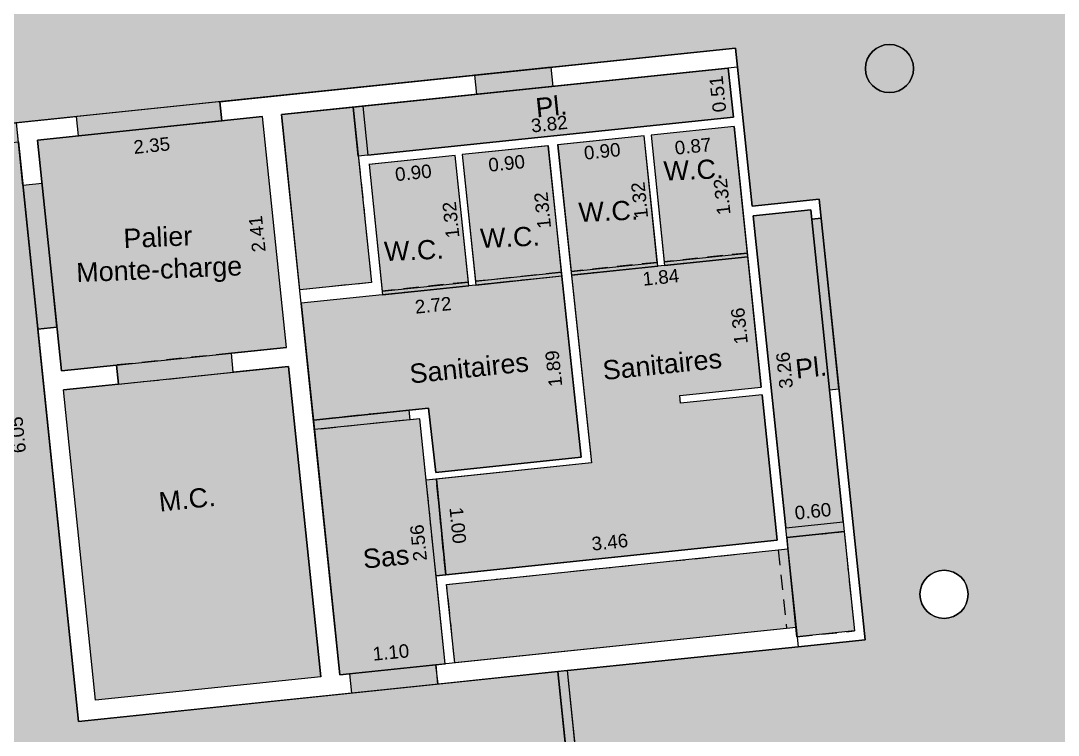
# Model space of a CAD drawing. Header units: metres. Extents: x -153 to -26, y 14 to 85.
# Drawn here: x -84.74 to -73.96, y 67.2 to 74.62 of the extents above; entities that cross this region are included whole.
import ezdxf

# ---------------------------------------------------------------- set-up
doc = ezdxf.new("R2010")
doc.units = ezdxf.units.M
doc.linetypes.add('CACHE2', pattern=[4.7625, 3.175, -1.5875])
doc.layers.get('0').update_dxf_attribs({"lineweight": 0})
for name, color, linetype in [('GEX_BAT_cloison', 2, 'Continuous'), ('GEX_BAT_linteau_cloison', 3, 'CACHE2'), ('GEX_BAT_linteau_mur', 6, 'CACHE2'), ('GEX_BAT_mur', 1, 'Continuous'), ('GEX_MEP_txt_cot_plani', 30, 'Continuous'), ('GEX_MEP_txt_design_commun', 3, 'Continuous'), ('GEX_MEP_txt_designation', 7, 'Continuous')]:
    doc.layers.add(name, color=color, linetype=linetype)
for name, color, linetype, true_color in [('GEX_EDS_sdp_2-tremie', 7, 'Continuous', 0xffff7f), ('GEX_EDS_sdp_7-lt', 150, 'Continuous', 0x007fff), ('GEX_EDS_su_bureau', 7, 'Continuous', 0xffdf7f), ('GEX_EDS_su_circ_gene', 7, 'Continuous', 0x33cc00), ('GEX_EDS_su_ltg', 150, 'Continuous', 0x007fff), ('GEX_EDS_su_palier', 7, 'Continuous', 0xff7fff), ('GEX_EDS_su_sanitaires', 7, 'Continuous', 0xb8ffff), ('GEX_EDS_sun_bureau', 7, 'Continuous', 0xffdf7f), ('GEX_EDS_sun_circ_gene', 7, 'Continuous', 0x33cc00), ('GEX_EDS_sun_ltg', 150, 'Continuous', 0x007fff), ('GEX_EDS_sun_palier', 7, 'Continuous', 0xff7fff), ('GEX_EDS_sun_sanitaires', 7, 'Continuous', 0xb8ffff)]:
    doc.layers.add(name, color=color, linetype=linetype, true_color=true_color)
doc.styles.add('G100TXT-cote', font='swissl.ttf')
doc.styles.add('G100TXT-droit', font='swissl.ttf', dxfattribs={"height": 0.2})
doc.dimstyles.new('G100COT-libre', dxfattribs={"dimtxt": 0.14, "dimasz": 0.18, "dimexe": 0.18, "dimexo": 0.2, "dimgap": 0.09, "dimtad": 0, "dimzin": 0, "dimdsep": 46, "dimtxsty": 'G100TXT-cote', "dimblk1": 'OBLIQUE', "dimblk2": 'OBLIQUE', "dimsah": 1, "dimcen": 0.09, "dimse1": 1, "dimse2": 1, "dimsd1": 1, "dimsd2": 1, "dimclrd": 252, "dimaunit": 2, "dimadec": 3, "dimazin": 0, "dimtfac": 1, "dimtix": 1, "dimtofl": 0, "dimtmove": 0, "dimatfit": 3, "dimldrblk": 'OBLIQUE', "dimfxl": 0.18, "dimtolj": 1, "dimtzin": 0, "dimarcsym": 0})

# ---------------------------------------------------------------- blocks, each defined once
blk = doc.blocks.new('*D9')
at = {"layer": 'GEX_MEP_txt_cot_plani', "color": 0, "ltscale": 0.05, "transparency": 16777216, "insert": (-79.245, 73.55), "char_height": 0.14, "attachment_point": 5, "rotation": 5.9285, "style": 'G100TXT-cote'}
blk.add_mtext('\\A1;3.82', dxfattribs=at)
blk = doc.blocks.new('_OBLIQUE')
at = {"color": 0, "linetype": 'ByBlock'}
blk.add_line((-0.5, -0.5), (0.5, 0.5), dxfattribs=at)
blk = doc.blocks.new('*D10')
at = {"layer": 'GEX_MEP_txt_cot_plani', "color": 0, "ltscale": 0.05, "transparency": 16777216, "insert": (-77.494, 73.862), "char_height": 0.14, "attachment_point": 5, "rotation": 95.9285, "style": 'G100TXT-cote'}
blk.add_mtext('\\A1;0.51', dxfattribs=at)
blk = doc.blocks.new('*D11')
at = {"layer": 'GEX_MEP_txt_cot_plani', "color": 0, "ltscale": 0.05, "transparency": 16777216, "insert": (-77.45, 72.795), "char_height": 0.14, "attachment_point": 5, "rotation": 95.9286, "style": 'G100TXT-cote'}
blk.add_mtext('\\A1;1.32', dxfattribs=at)
blk = doc.blocks.new('*D12')
at = {"layer": 'GEX_MEP_txt_cot_plani', "color": 0, "ltscale": 0.05, "transparency": 16777216, "insert": (-80.89, 68.063), "char_height": 0.14, "attachment_point": 5, "rotation": 5.435, "style": 'G100TXT-cote'}
blk.add_mtext('\\A1;1.10', dxfattribs=at)
blk = doc.blocks.new('*D13')
at = {"layer": 'GEX_MEP_txt_cot_plani', "color": 0, "ltscale": 0.05, "transparency": 16777216, "insert": (-78.616, 69.208), "char_height": 0.14, "attachment_point": 5, "rotation": 5.9528, "style": 'G100TXT-cote'}
blk.add_mtext('\\A1;3.46', dxfattribs=at)
blk = doc.blocks.new('*D14')
at = {"layer": 'GEX_MEP_txt_cot_plani', "color": 0, "ltscale": 0.05, "transparency": 16777216, "insert": (-80.603, 69.201), "char_height": 0.14, "attachment_point": 5, "rotation": 95.9285, "style": 'G100TXT-cote'}
blk.add_mtext('\\A1;2.56', dxfattribs=at)
blk = doc.blocks.new('*D15')
at = {"layer": 'GEX_MEP_txt_cot_plani', "color": 0, "ltscale": 0.05, "transparency": 16777216, "insert": (-77.27, 71.453), "char_height": 0.14, "attachment_point": 5, "rotation": 95.8509, "style": 'G100TXT-cote'}
blk.add_mtext('\\A1;1.36', dxfattribs=at)
blk = doc.blocks.new('*D16')
at = {"layer": 'GEX_MEP_txt_cot_plani', "color": 0, "ltscale": 0.05, "transparency": 16777216, "insert": (-78.086, 71.958), "char_height": 0.14, "attachment_point": 5, "rotation": 5.9285, "style": 'G100TXT-cote'}
blk.add_mtext('\\A1;1.84', dxfattribs=at)
blk = doc.blocks.new('*D17')
at = {"layer": 'GEX_MEP_txt_cot_plani', "color": 0, "ltscale": 0.05, "transparency": 16777216, "insert": (-79.198, 71.01), "char_height": 0.14, "attachment_point": 5, "rotation": 96.1151, "style": 'G100TXT-cote'}
blk.add_mtext('\\A1;1.89', dxfattribs=at)
blk = doc.blocks.new('*D18')
at = {"layer": 'GEX_MEP_txt_cot_plani', "color": 0, "ltscale": 0.05, "transparency": 16777216, "insert": (-82.28, 72.409), "char_height": 0.14, "attachment_point": 5, "rotation": 95.9088, "style": 'G100TXT-cote'}
blk.add_mtext('\\A1;2.41', dxfattribs=at)
blk = doc.blocks.new('*D42')
at = {"layer": 'GEX_MEP_txt_cot_plani', "color": 0, "ltscale": 0.05, "transparency": 16777216, "insert": (-76.506, 69.529), "char_height": 0.14, "attachment_point": 5, "rotation": 5.9285, "style": 'G100TXT-cote'}
blk.add_mtext('\\A1;0.60', dxfattribs=at)
blk = doc.blocks.new('*D43')
at = {"layer": 'GEX_MEP_txt_cot_plani', "color": 0, "ltscale": 0.05, "transparency": 16777216, "insert": (-76.801, 70.993), "char_height": 0.14, "attachment_point": 5, "rotation": 95.9285, "style": 'G100TXT-cote'}
blk.add_mtext('\\A1;3.26', dxfattribs=at)
blk = doc.blocks.new('*D55')
at = {"layer": 'GEX_MEP_txt_cot_plani', "color": 0, "ltscale": 0.05, "transparency": 16777216, "insert": (-84.768, 70.322), "char_height": 0.14, "attachment_point": 5, "rotation": 95.9085, "style": 'G100TXT-cote'}
blk.add_mtext('\\A1;6.05', dxfattribs=at)
blk = doc.blocks.new('*D56')
at = {"layer": 'GEX_MEP_txt_cot_plani', "color": 0, "ltscale": 0.05, "transparency": 16777216, "insert": (-78.306, 72.758), "char_height": 0.14, "attachment_point": 5, "rotation": 95.9285, "style": 'G100TXT-cote'}
blk.add_mtext('\\A1;1.32', dxfattribs=at)
blk = doc.blocks.new('*D57')
at = {"layer": 'GEX_MEP_txt_cot_plani', "color": 0, "ltscale": 0.05, "transparency": 16777216, "insert": (-79.314, 72.654), "char_height": 0.14, "attachment_point": 5, "rotation": 95.9285, "style": 'G100TXT-cote'}
blk.add_mtext('\\A1;1.32', dxfattribs=at)
blk = doc.blocks.new('*D58')
at = {"layer": 'GEX_MEP_txt_cot_plani', "color": 0, "ltscale": 0.05, "transparency": 16777216, "insert": (-80.266, 72.555), "char_height": 0.14, "attachment_point": 5, "rotation": 95.9285, "style": 'G100TXT-cote'}
blk.add_mtext('\\A1;1.32', dxfattribs=at)
blk = doc.blocks.new('*D59')
at = {"layer": 'GEX_MEP_txt_cot_plani', "color": 0, "ltscale": 0.05, "transparency": 16777216, "insert": (-80.657, 73.044), "char_height": 0.14, "attachment_point": 5, "rotation": 5.9285, "style": 'G100TXT-cote'}
blk.add_mtext('\\A1;0.90', dxfattribs=at)
blk = doc.blocks.new('*D60')
at = {"layer": 'GEX_MEP_txt_cot_plani', "color": 0, "ltscale": 0.05, "transparency": 16777216, "insert": (-79.688, 73.142), "char_height": 0.14, "attachment_point": 5, "rotation": 5.9285, "style": 'G100TXT-cote'}
blk.add_mtext('\\A1;0.90', dxfattribs=at)
blk = doc.blocks.new('*D61')
at = {"layer": 'GEX_MEP_txt_cot_plani', "color": 0, "ltscale": 0.05, "transparency": 16777216, "insert": (-78.695, 73.267), "char_height": 0.14, "attachment_point": 5, "rotation": 5.9285, "style": 'G100TXT-cote'}
blk.add_mtext('\\A1;0.90', dxfattribs=at)
blk = doc.blocks.new('*D62')
at = {"layer": 'GEX_MEP_txt_cot_plani', "color": 0, "ltscale": 0.05, "transparency": 16777216, "insert": (-77.752, 73.319), "char_height": 0.14, "attachment_point": 5, "rotation": 5.9285, "style": 'G100TXT-cote'}
blk.add_mtext('\\A1;0.87', dxfattribs=at)
blk = doc.blocks.new('*D63')
at = {"layer": 'GEX_MEP_txt_cot_plani', "color": 0, "ltscale": 0.05, "transparency": 16777216, "insert": (-83.374, 73.327), "char_height": 0.14, "attachment_point": 5, "rotation": 5.9285, "style": 'G100TXT-cote'}
blk.add_mtext('\\A1;2.35', dxfattribs=at)
blk = doc.blocks.new('*D64')
at = {"layer": 'GEX_MEP_txt_cot_plani', "color": 0, "ltscale": 0.05, "transparency": 16777216, "insert": (-80.451, 71.669), "char_height": 0.14, "attachment_point": 5, "rotation": 5.9285, "style": 'G100TXT-cote'}
blk.add_mtext('\\A1;2.72', dxfattribs=at)
blk = doc.blocks.new('*D171')
at = {"layer": 'GEX_MEP_txt_cot_plani', "color": 0, "ltscale": 0.05, "transparency": 16777216, "insert": (-80.195, 69.382), "char_height": 0.14, "attachment_point": 5, "rotation": 275.5764, "style": 'G100TXT-cote'}
blk.add_mtext('\\A1;1.00', dxfattribs=at)

msp = doc.modelspace()

# ---------------------------------------------------------------- hatches: boundary and pattern name
at = {"layer": 'GEX_EDS_sdp_2-tremie', "ltscale": 0.05}
for points in [[(-81.09, 71.905), (-81.836, 71.828), (-82.024, 73.648), (-81.283, 73.725)], [(-83.957, 67.566), (-84.292, 70.789), (-81.955, 71.031), (-81.619, 67.809)], [(-76.779, 69.256), (-76.182, 69.318), (-76.075, 68.286), (-76.672, 68.224)], [(-80.311, 68.768), (-76.767, 69.138), (-76.682, 68.322), (-80.226, 67.953)]]:
    msp.add_hatch(color=256, dxfattribs=at).paths.add_polyline_path(points)
at = {"layer": 'GEX_EDS_sdp_7-lt', "ltscale": 0.05}
for points in [[(-81.283, 73.725), (-77.386, 74.129), (-77.333, 73.623), (-81.131, 73.228), (-81.23, 73.218)], [(-76.779, 69.256), (-77.126, 72.598), (-76.529, 72.66), (-76.182, 69.318)]]:
    msp.add_hatch(color=256, dxfattribs=at).paths.add_polyline_path(points)
at = {"layer": 'GEX_EDS_su_bureau', "ltscale": 0.05}
h = msp.add_hatch(color=256, dxfattribs=at)
edge = h.paths.add_edge_path()
edge.add_line((-107.205, 75.287), (-105.521, 73.503))
edge.add_line((-105.521, 73.503), (-100.085, 74.068))
edge.add_line((-100.085, 74.068), (-99.869, 71.996))
edge.add_line((-99.869, 71.996), (-94.25, 72.579))
edge.add_line((-94.25, 72.579), (-87.785, 73.25))
edge.add_line((-87.785, 73.25), (-87.764, 73.052))
edge.add_line((-87.764, 73.052), (-86.77, 73.155))
edge.add_line((-86.77, 73.155), (-86.79, 73.354))
edge.add_line((-86.79, 73.354), (-84.159, 73.627))
edge.add_line((-84.159, 73.627), (-84.138, 73.428))
edge.add_line((-84.138, 73.428), (-82.646, 73.583))
edge.add_line((-82.646, 73.583), (-82.667, 73.782))
edge.add_line((-82.667, 73.782), (-77.31, 74.338))
edge.add_line((-77.31, 74.338), (-77.289, 74.139))
edge.add_line((-77.289, 74.139), (-77.136, 72.696))
edge.add_line((-77.136, 72.696), (-76.44, 72.77))
edge.add_line((-76.44, 72.77), (-75.965, 68.195))
edge.add_line((-75.965, 68.195), (-76.661, 68.122))
edge.add_line((-76.661, 68.122), (-79.156, 67.863))
edge.add_line((-79.156, 67.863), (-78.524, 61.776))
edge.add_line((-78.524, 61.776), (-39.285, 65.85))
edge.add_arc((-40.538, 77.915), 12.13, 275.9285, 355.9285)
edge.add_line((-28.439, 77.054), (-28.214, 80.216))
edge.add_arc((-37.521, 72.438), 12.13, 39.8864, 95.9285)
edge.add_line((-38.774, 84.503), (-45.548, 83.799))
edge.add_line((-45.548, 83.799), (-45.565, 83.968))
edge.add_line((-45.565, 83.968), (-46.858, 83.834))
edge.add_line((-46.858, 83.834), (-46.841, 83.665))
edge.add_line((-46.841, 83.665), (-61.637, 82.129))
edge.add_line((-61.637, 82.129), (-61.654, 82.298))
edge.add_line((-61.654, 82.298), (-62.947, 82.163))
edge.add_line((-62.947, 82.163), (-62.929, 81.994))
edge.add_line((-62.929, 81.994), (-77.75, 80.456))
edge.add_line((-77.75, 80.456), (-77.767, 80.624))
edge.add_line((-77.767, 80.624), (-79.061, 80.49))
edge.add_line((-79.061, 80.49), (-79.043, 80.321))
edge.add_line((-79.043, 80.321), (-101.449, 77.995))
edge.add_arc((-100.454, 68.416), 9.63, 95.9285, 106.0084)
edge.add_arc((-100.454, 68.416), 9.63, 106.0084, 133.346)
edge.add_line((-107.064, 75.419), (-107.205, 75.287))
h.paths.add_polyline_path([(-67.57, 75.35), (-66.925, 69.143), (-60.955, 69.763), (-60.976, 69.962), (-59.981, 70.065), (-59.961, 69.866), (-55.397, 70.34), (-55.418, 70.539), (-54.423, 70.642), (-54.403, 70.443), (-49.837, 70.917), (-50.482, 77.124)], flags=16)
edge = h.paths.add_edge_path(flags=16)
edge.add_arc((-35.401, 78.266), 0.35, 0, 180)
edge.add_arc((-35.401, 78.266), 0.35, 180, 360)
edge = h.paths.add_edge_path(flags=16)
edge.add_arc((-43.484, 77.474), 0.35, 0, 180)
edge.add_arc((-43.484, 77.474), 0.35, 180, 360)
edge = h.paths.add_edge_path(flags=16)
edge.add_arc((-29.612, 73.541), 0.25, 0, 180)
edge.add_arc((-29.612, 73.541), 0.25, 180, 360)
edge = h.paths.add_edge_path(flags=16)
edge.add_arc((-34.321, 67.939), 0.25, 0, 180)
edge.add_arc((-34.321, 67.939), 0.25, 180, 360)
edge = h.paths.add_edge_path(flags=16)
edge.add_arc((-42.286, 65.869), 0.25, 0, 180)
edge.add_arc((-42.286, 65.869), 0.25, 180, 360)
edge = h.paths.add_edge_path(flags=16)
edge.add_arc((-75.144, 68.666), 0.25, 0, 180)
edge.add_arc((-75.144, 68.666), 0.25, 180, 360)
edge = h.paths.add_edge_path(flags=16)
edge.add_arc((-75.711, 74.126), 0.25, 0, 180)
edge.add_arc((-75.711, 74.126), 0.25, 180, 360)
edge = h.paths.add_edge_path(flags=16)
edge.add_arc((-68.291, 81.107), 0.2, 0, 180)
edge.add_arc((-68.291, 81.107), 0.2, 180, 360)
edge = h.paths.add_edge_path(flags=16)
edge.add_arc((-60.234, 81.943), 0.2, 0, 180)
edge.add_arc((-60.234, 81.943), 0.2, 180, 360)
edge = h.paths.add_edge_path(flags=16)
edge.add_arc((-52.178, 82.78), 0.2, 0, 180)
edge.add_arc((-52.178, 82.78), 0.2, 180, 360)
edge = h.paths.add_edge_path(flags=16)
edge.add_arc((-76.348, 80.27), 0.2, 0, 180)
edge.add_arc((-76.348, 80.27), 0.2, 180, 360)
edge = h.paths.add_edge_path(flags=16)
edge.add_arc((-36.035, 84.144), 0.2, 0, 180)
edge.add_arc((-36.035, 84.144), 0.2, 180, 360)
edge = h.paths.add_edge_path(flags=16)
edge.add_arc((-29.397, 80.955), 0.2, 0, 180)
edge.add_arc((-29.397, 80.955), 0.2, 180, 360)
edge = h.paths.add_edge_path(flags=16)
edge.add_arc((-100.519, 77.761), 0.2, 0, 180)
edge.add_arc((-100.519, 77.761), 0.2, 180, 360)
edge = h.paths.add_edge_path(flags=16)
edge.add_arc((-50.335, 65.035), 0.2, 0, 180)
edge.add_arc((-50.335, 65.035), 0.2, 180, 360)
edge = h.paths.add_edge_path(flags=16)
edge.add_arc((-84.412, 79.433), 0.2, 0, 180)
edge.add_arc((-84.412, 79.433), 0.2, 180, 360)
edge = h.paths.add_edge_path(flags=16)
edge.add_arc((-58.392, 64.199), 0.2, 0, 180)
edge.add_arc((-58.392, 64.199), 0.2, 180, 360)
edge = h.paths.add_edge_path(flags=16)
edge.add_arc((-74.505, 62.526), 0.2, 0, 180)
edge.add_arc((-74.505, 62.526), 0.2, 180, 360)
edge = h.paths.add_edge_path(flags=16)
edge.add_arc((-92.462, 78.597), 0.2, 0, 180)
edge.add_arc((-92.462, 78.597), 0.2, 180, 360)
edge = h.paths.add_edge_path(flags=16)
edge.add_arc((-44.121, 83.616), 0.2, 0, 180)
edge.add_arc((-44.121, 83.616), 0.2, 180, 360)
edge = h.paths.add_edge_path(flags=16)
edge.add_arc((-66.449, 63.362), 0.2, 0, 180)
edge.add_arc((-66.449, 63.362), 0.2, 180, 360)
h = msp.add_hatch(color=256, dxfattribs=at)
h.paths.add_polyline_path([(-99.043, 59.322), (-97.18, 33.757), (-97.356, 33.749), (-97.21, 30.292), (-90.911, 30.557), (-90.986, 32.35), (-88.692, 32.443), (-88.748, 33.843), (-88.389, 33.858), (-88.381, 33.658), (-87.472, 33.697), (-87.48, 33.896), (-85.901, 33.963, -0.401418), (-83.137, 31.308), (-82.88, 25.189), (-81.162, 25.262), (-81.398, 30.88), (-76.424, 31.089), (-76.574, 34.662), (-78.691, 34.574), (-80.657, 61.554), (-78.524, 61.776), (-79.156, 67.863), (-80.399, 67.734), (-80.425, 67.933), (-81.321, 67.84), (-81.3, 67.641), (-84.136, 67.346), (-84.557, 71.419), (-84.359, 71.44), (-84.514, 72.932), (-84.712, 72.911), (-84.779, 73.563), (-86.493, 73.385), (-85.54, 64.213, -0.421665), (-87.984, 61.124), (-88.91, 61.029), (-88.931, 61.227), (-90.423, 61.072), (-90.402, 60.873), (-90.719, 60.841), (-90.915, 62.728), (-93.2, 62.491), (-93.331, 63.73), (-98.952, 63.146), (-98.663, 60.361, -0.82304), (-98.602, 59.776), (-98.56, 59.372)])
h.paths.add_polyline_path([(-91.828, 53.923, 1), (-92.428, 53.923, 1)], flags=16)
h.paths.add_polyline_path([(-96.453, 33.46, 1), (-97.003, 33.46, 1)], flags=16)
h.paths.add_polyline_path([(-79.323, 34.155, 1), (-78.773, 34.155, 1)], flags=16)
h.paths.add_polyline_path([(-81.383, 61.913, 1), (-80.833, 61.913, 1)], flags=16)
h.paths.add_polyline_path([(-91.409, 47.186, 1), (-91.929, 47.186, 1)], flags=16)
h.paths.add_polyline_path([(-79.812, 41.303, 1), (-79.312, 41.303, 1)], flags=16)
h.paths.add_polyline_path([(-90.941, 40.456, 1), (-91.441, 40.456, 1)], flags=16)
h.paths.add_polyline_path([(-80.793, 54.767, 1), (-80.293, 54.767, 1)], flags=16)
h.paths.add_polyline_path([(-80.303, 48.035, 1), (-79.803, 48.035, 1)], flags=16)
edge = h.paths.add_edge_path(flags=16)
edge.add_ellipse((-97.305, 40.013), major_axis=(0.175, 0.097), ratio=1, start_angle=330.8884, end_angle=690.8884)
h.paths.add_polyline_path([(-98.086, 53.477, 1), (-98.486, 53.477, 1)], flags=16)
h.paths.add_polyline_path([(-97.614, 46.742, 1), (-98.014, 46.742, 1)], flags=16)
at = {"layer": 'GEX_EDS_su_circ_gene', "ltscale": 0.05}
msp.add_hatch(color=256, dxfattribs=at).paths.add_polyline_path([(-81.695, 70.475), (-81.42, 67.829), (-80.326, 67.943), (-80.42, 68.857), (-80.321, 68.868), (-80.418, 69.863), (-80.524, 69.852), (-80.59, 70.489), (-80.69, 70.479), (-80.7, 70.579)])
at = {"layer": 'GEX_EDS_su_ltg', "ltscale": 0.05}
for points in [[(-81.183, 73.735), (-81.131, 73.228), (-77.333, 73.623), (-77.386, 74.129), (-79.204, 73.94), (-79.225, 74.139), (-80.021, 74.057), (-80, 73.858)], [(-77.126, 72.598), (-76.789, 69.356), (-76.193, 69.418), (-76.335, 70.79), (-76.236, 70.801), (-76.419, 72.571), (-76.519, 72.561), (-76.529, 72.66)]]:
    msp.add_hatch(color=256, dxfattribs=at).paths.add_polyline_path(points)
at = {"layer": 'GEX_EDS_su_palier', "ltscale": 0.05}
msp.add_hatch(color=256, dxfattribs=at).paths.add_polyline_path([(-84.561, 73.384), (-84.312, 70.987), (-83.741, 71.047), (-83.72, 70.848), (-82.527, 70.972), (-82.547, 71.171), (-81.974, 71.23), (-82.224, 73.627)])
at = {"layer": 'GEX_EDS_su_sanitaires', "ltscale": 0.05}
for points in [[(-78.188, 73.435), (-78.048, 72.081), (-77.183, 72.172), (-77.323, 73.525)], [(-79.155, 73.335), (-79.014, 71.98), (-78.119, 72.073), (-78.26, 73.428)], [(-80.15, 73.232), (-80.009, 71.877), (-79.114, 71.973), (-79.254, 73.325)], [(-81.116, 73.131), (-80.976, 71.777), (-80.081, 71.869), (-80.221, 73.224)], [(-80.418, 69.863), (-80.321, 68.868), (-76.876, 69.227), (-77.035, 70.739), (-77.881, 70.651), (-77.889, 70.73), (-77.044, 70.818), (-77.183, 72.17), (-79.014, 71.98), (-78.813, 70.1), (-78.806, 70.031)], [(-81.821, 71.689), (-81.695, 70.475), (-80.501, 70.599), (-80.425, 69.932), (-78.912, 70.09), (-79.114, 71.97), (-80.976, 71.777), (-80.98, 71.776)]]:
    msp.add_hatch(color=256, dxfattribs=at).paths.add_polyline_path(points)
at = {"layer": 'GEX_EDS_sun_bureau', "ltscale": 0.05}
h = msp.add_hatch(color=256, dxfattribs=at)
edge = h.paths.add_edge_path()
edge.add_line((-107.205, 75.287), (-105.521, 73.503))
edge.add_line((-105.521, 73.503), (-100.085, 74.068))
edge.add_line((-100.085, 74.068), (-99.869, 71.996))
edge.add_line((-99.869, 71.996), (-94.25, 72.579))
edge.add_line((-94.25, 72.579), (-86.79, 73.354))
edge.add_line((-86.79, 73.354), (-77.31, 74.338))
edge.add_line((-77.31, 74.338), (-77.289, 74.139))
edge.add_line((-77.289, 74.139), (-77.136, 72.696))
edge.add_line((-77.136, 72.696), (-76.44, 72.77))
edge.add_line((-76.44, 72.77), (-75.965, 68.195))
edge.add_line((-75.965, 68.195), (-76.661, 68.122))
edge.add_line((-76.661, 68.122), (-79.057, 67.874))
edge.add_line((-79.057, 67.874), (-78.424, 61.786))
edge.add_line((-78.424, 61.786), (-39.285, 65.85))
edge.add_ellipse((-40.538, 77.915), major_axis=(12.13, 0), ratio=1, start_angle=275.9285, end_angle=355.9285)
edge.add_line((-28.439, 77.054), (-28.214, 80.216))
edge.add_ellipse((-37.521, 72.438), major_axis=(12.13, 0), ratio=1, start_angle=39.8864, end_angle=95.9285)
edge.add_line((-38.774, 84.503), (-45.548, 83.799))
edge.add_line((-45.548, 83.799), (-45.565, 83.968))
edge.add_line((-45.565, 83.968), (-46.858, 83.834))
edge.add_line((-46.858, 83.834), (-46.841, 83.665))
edge.add_line((-46.841, 83.665), (-61.637, 82.129))
edge.add_line((-61.637, 82.129), (-61.654, 82.298))
edge.add_line((-61.654, 82.298), (-62.947, 82.163))
edge.add_line((-62.947, 82.163), (-62.929, 81.994))
edge.add_line((-62.929, 81.994), (-77.75, 80.456))
edge.add_line((-77.75, 80.456), (-77.767, 80.624))
edge.add_line((-77.767, 80.624), (-79.061, 80.49))
edge.add_line((-79.061, 80.49), (-79.043, 80.321))
edge.add_line((-79.043, 80.321), (-101.449, 77.995))
edge.add_ellipse((-100.454, 68.416), major_axis=(9.63, 0), ratio=1, start_angle=95.9285, end_angle=106.0084)
edge.add_ellipse((-100.454, 68.416), major_axis=(9.63, 0), ratio=1, start_angle=106.0084, end_angle=133.346)
edge.add_line((-107.064, 75.419), (-107.205, 75.287))
edge = h.paths.add_edge_path(flags=16)
edge.add_ellipse((-43.484, 77.474), major_axis=(0.247, 0.247), ratio=1, start_angle=315, end_angle=675)
edge = h.paths.add_edge_path(flags=16)
edge.add_ellipse((-35.401, 78.266), major_axis=(0.247, 0.247), ratio=1, start_angle=315, end_angle=675)
h.paths.add_polyline_path([(-67.57, 75.35), (-66.925, 69.143), (-49.837, 70.917), (-50.482, 77.124)], flags=16)
edge = h.paths.add_edge_path(flags=16)
edge.add_ellipse((-75.711, 74.126), major_axis=(0.248, -0.031), ratio=1, start_angle=7.0181, end_angle=367.0181)
edge = h.paths.add_edge_path(flags=16)
edge.add_ellipse((-75.144, 68.666), major_axis=(0.25, 0), ratio=1, start_angle=0, end_angle=360)
edge = h.paths.add_edge_path(flags=16)
edge.add_ellipse((-74.505, 62.526), major_axis=(0.166, -0.111), ratio=1, start_angle=33.7802, end_angle=393.7802)
edge = h.paths.add_edge_path(flags=16)
edge.add_ellipse((-66.449, 63.362), major_axis=(0.188, -0.068), ratio=1, start_angle=19.9847, end_angle=379.9847)
edge = h.paths.add_edge_path(flags=16)
edge.add_ellipse((-58.392, 64.199), major_axis=(0.141, 0.141), ratio=1, start_angle=315, end_angle=675)
edge = h.paths.add_edge_path(flags=16)
edge.add_ellipse((-50.335, 65.035), major_axis=(0.141, 0.141), ratio=1, start_angle=315, end_angle=675)
edge = h.paths.add_edge_path(flags=16)
edge.add_ellipse((-42.286, 65.869), major_axis=(0.214, 0.129), ratio=1, start_angle=329.0362, end_angle=689.0362)
edge = h.paths.add_edge_path(flags=16)
edge.add_ellipse((-34.321, 67.939), major_axis=(0.213, 0.131), ratio=1, start_angle=328.2825, end_angle=688.2825)
edge = h.paths.add_edge_path(flags=16)
edge.add_ellipse((-29.612, 73.541), major_axis=(0.177, 0.177), ratio=1, start_angle=315, end_angle=675)
edge = h.paths.add_edge_path(flags=16)
edge.add_ellipse((-29.397, 80.955), major_axis=(0.2, 0), ratio=1, start_angle=0, end_angle=360)
edge = h.paths.add_edge_path(flags=16)
edge.add_ellipse((-36.035, 84.144), major_axis=(0.195, -0.043), ratio=1, start_angle=12.4848, end_angle=372.4848)
edge = h.paths.add_edge_path(flags=16)
edge.add_ellipse((-44.121, 83.616), major_axis=(0.141, 0.141), ratio=1, start_angle=315, end_angle=675)
edge = h.paths.add_edge_path(flags=16)
edge.add_ellipse((-52.178, 82.78), major_axis=(0.189, 0.067), ratio=1, start_angle=340.5457, end_angle=700.5457)
edge = h.paths.add_edge_path(flags=16)
edge.add_ellipse((-60.234, 81.943), major_axis=(0.141, -0.141), ratio=1, start_angle=45, end_angle=405)
edge = h.paths.add_edge_path(flags=16)
edge.add_ellipse((-68.291, 81.107), major_axis=(0.141, -0.141), ratio=1, start_angle=45, end_angle=405)
edge = h.paths.add_edge_path(flags=16)
edge.add_ellipse((-76.348, 80.27), major_axis=(0.166, -0.111), ratio=1, start_angle=33.7802, end_angle=393.7802)
edge = h.paths.add_edge_path(flags=16)
edge.add_ellipse((-84.412, 79.433), major_axis=(0.2, 0.012), ratio=1, start_angle=356.4607, end_angle=716.4607)
edge = h.paths.add_edge_path(flags=16)
edge.add_ellipse((-92.462, 78.597), major_axis=(0.141, 0.141), ratio=1, start_angle=315, end_angle=675)
edge = h.paths.add_edge_path(flags=16)
edge.add_ellipse((-100.519, 77.761), major_axis=(0.141, 0.141), ratio=1, start_angle=315, end_angle=675)
h = msp.add_hatch(color=256, dxfattribs=at)
edge = h.paths.add_edge_path()
edge.add_line((-97.356, 33.749), (-97.18, 33.757))
edge.add_line((-97.18, 33.757), (-99.043, 59.322))
edge.add_line((-99.043, 59.322), (-98.56, 59.372))
edge.add_line((-98.56, 59.372), (-98.602, 59.776))
edge.add_arc((-98.69, 60.062), 0.3, 286.942, 444.8498)
edge.add_line((-98.663, 60.361), (-98.952, 63.146))
edge.add_line((-98.952, 63.146), (-93.331, 63.73))
edge.add_line((-93.331, 63.73), (-93.2, 62.491))
edge.add_line((-93.2, 62.491), (-90.915, 62.728))
edge.add_line((-90.915, 62.728), (-90.719, 60.841))
edge.add_line((-90.719, 60.841), (-87.984, 61.124))
edge.add_arc((-88.268, 63.86), 2.751, 275.9242, 367.3779)
edge.add_line((-85.54, 64.213), (-86.472, 73.186))
edge.add_line((-86.472, 73.186), (-84.759, 73.364))
edge.add_line((-84.759, 73.364), (-84.136, 67.346))
edge.add_line((-84.136, 67.346), (-79.156, 67.863))
edge.add_line((-79.156, 67.863), (-78.524, 61.776))
edge.add_line((-78.524, 61.776), (-80.657, 61.554))
edge.add_line((-80.657, 61.554), (-78.691, 34.574))
edge.add_line((-78.691, 34.574), (-76.574, 34.662))
edge.add_line((-76.574, 34.662), (-76.424, 31.089))
edge.add_line((-76.424, 31.089), (-81.398, 30.88))
edge.add_line((-81.398, 30.88), (-81.162, 25.262))
edge.add_line((-81.162, 25.262), (-82.88, 25.189))
edge.add_line((-82.88, 25.189), (-83.137, 31.308))
edge.add_arc((-85.906, 31.191), 2.772, 2.4065, 89.8921)
edge.add_line((-85.901, 33.963), (-88.748, 33.843))
edge.add_line((-88.748, 33.843), (-88.692, 32.443))
edge.add_line((-88.692, 32.443), (-90.986, 32.35))
edge.add_line((-90.986, 32.35), (-90.911, 30.557))
edge.add_line((-90.911, 30.557), (-97.21, 30.292))
edge.add_line((-97.21, 30.292), (-97.356, 33.749))
edge = h.paths.add_edge_path(flags=16)
edge.add_arc((-91.191, 40.456), 0.25, 0, 360)
edge = h.paths.add_edge_path(flags=16)
edge.add_arc((-96.728, 33.46), 0.275, 0, 360)
edge = h.paths.add_edge_path(flags=16)
edge.add_arc((-97.305, 40.013), 0.2, 0, 180)
edge.add_arc((-97.305, 40.013), 0.2, 180, 360)
edge = h.paths.add_edge_path(flags=16)
edge.add_arc((-97.814, 46.742), 0.2, 0, 360)
edge = h.paths.add_edge_path(flags=16)
edge.add_arc((-98.286, 53.477), 0.2, 0, 360)
edge = h.paths.add_edge_path(flags=16)
edge.add_arc((-92.128, 53.923), 0.3, 0, 360)
edge = h.paths.add_edge_path(flags=16)
edge.add_arc((-91.669, 47.186), 0.26, 0, 360)
edge = h.paths.add_edge_path(flags=16)
edge.add_arc((-80.053, 48.035), 0.25, 0, 180)
edge.add_arc((-80.053, 48.035), 0.25, 180, 360)
edge = h.paths.add_edge_path(flags=16)
edge.add_arc((-80.543, 54.767), 0.25, 0, 180)
edge.add_arc((-80.543, 54.767), 0.25, 180, 360)
edge = h.paths.add_edge_path(flags=16)
edge.add_arc((-81.108, 61.913), 0.275, 0, 180)
edge.add_arc((-81.108, 61.913), 0.275, 180, 360)
edge = h.paths.add_edge_path(flags=16)
edge.add_arc((-79.562, 41.303), 0.25, 0, 180)
edge.add_arc((-79.562, 41.303), 0.25, 180, 360)
edge = h.paths.add_edge_path(flags=16)
edge.add_arc((-79.048, 34.155), 0.275, 0, 180)
edge.add_arc((-79.048, 34.155), 0.275, 180, 360)
at = {"layer": 'GEX_EDS_sun_circ_gene', "ltscale": 0.05}
msp.add_hatch(color=256, dxfattribs=at).paths.add_polyline_path([(-81.685, 70.376), (-81.42, 67.829), (-80.326, 67.943), (-80.59, 70.489)])
at = {"layer": 'GEX_EDS_sun_ltg', "ltscale": 0.05}
for points in [[(-81.183, 73.735), (-81.131, 73.228), (-77.333, 73.623), (-77.386, 74.129)], [(-77.126, 72.598), (-76.789, 69.356), (-76.193, 69.418), (-76.529, 72.66)]]:
    msp.add_hatch(color=256, dxfattribs=at).paths.add_polyline_path(points)
at = {"layer": 'GEX_EDS_sun_palier', "ltscale": 0.05}
msp.add_hatch(color=256, dxfattribs=at).paths.add_polyline_path([(-84.561, 73.384), (-84.312, 70.987), (-81.974, 71.23), (-82.224, 73.627)])
at = {"layer": 'GEX_EDS_sun_sanitaires', "ltscale": 0.05}
for points in [[(-78.188, 73.435), (-78.052, 72.12), (-77.187, 72.21), (-77.323, 73.525)], [(-79.155, 73.335), (-79.018, 72.02), (-78.123, 72.113), (-78.26, 73.428)], [(-80.15, 73.232), (-80.013, 71.917), (-79.118, 72.01), (-79.254, 73.325)], [(-81.116, 73.131), (-80.98, 71.816), (-80.085, 71.909), (-80.221, 73.224)], [(-80.418, 69.863), (-80.321, 68.868), (-76.876, 69.227), (-77.035, 70.739), (-77.881, 70.651), (-77.889, 70.73), (-77.044, 70.818), (-77.183, 72.17), (-79.014, 71.98), (-78.813, 70.1), (-78.806, 70.031)], [(-81.821, 71.689), (-81.695, 70.475), (-80.501, 70.599), (-80.425, 69.932), (-78.912, 70.09), (-79.114, 71.97), (-80.976, 71.777), (-80.98, 71.776)]]:
    msp.add_hatch(color=256, dxfattribs=at).paths.add_polyline_path(points)

# ---------------------------------------------------------------- linework, layer by layer
at = {"ltscale": 0.05}
for p, q in [((-80, 73.858, 0), (-80.021, 74.057, 0)), ((-79.204, 73.94, 0), (-79.225, 74.139, 0))]:
    msp.add_line(p, q, dxfattribs=at)
at = {"layer": 'GEX_BAT_cloison'}
for p, q in [((-77.386, 74.129, 0), (-77.333, 73.623, 0)), ((-77.289, 74.139, 0), (-77.136, 72.698, 0)), ((-81.183, 73.735, 0), (-81.131, 73.228, 0)), ((-77.333, 73.623, 0), (-81.131, 73.228, 0)), ((-77.323, 73.525, 0), (-78.188, 73.435, 0)), ((-77.323, 73.525, 0), (-77.044, 70.818, 0)), ((-78.26, 73.428, 0), (-79.159, 73.334, 0)), ((-78.119, 72.073, 0), (-78.26, 73.428, 0)), ((-78.188, 73.435, 0), (-78.048, 72.081, 0)), ((-79.259, 73.324, 0), (-80.15, 73.232, 0)), ((-79.259, 73.324, 0), (-78.912, 70.09, 0)), ((-79.159, 73.334, 0), (-78.806, 70.031, 0)), ((-81.23, 73.218, 0), (-81.23, 73.218, 0)), ((-80.221, 73.224, 0), (-81.121, 73.131, 0)), ((-80.081, 71.869, 0), (-80.221, 73.224, 0)), ((-80.15, 73.232, 0), (-80.009, 71.877, 0)), ((-81.22, 73.12, 0), (-81.22, 73.12, 0)), ((-81.116, 73.131, 0), (-80.976, 71.777, 0)), ((-77.136, 72.698, 0), (-76.44, 72.77, 0)), ((-75.965, 68.197, 0), (-76.44, 72.77, 0)), ((-77.126, 72.598, 0), (-76.529, 72.66, 0)), ((-76.529, 72.66, 0), (-76.193, 69.418, 0)), ((-77.126, 72.598, 0), (-76.789, 69.356, 0)), ((-76.519, 72.561, 0), (-76.419, 72.571, 0)), ((-78.048, 72.081, 0), (-78.119, 72.073, 0)), ((-80.009, 71.877, 0), (-80.081, 71.869, 0)), ((-80.98, 71.776, 0), (-81.821, 71.689, 0)), ((-77.889, 70.73, 0), (-77.044, 70.818, 0)), ((-77.881, 70.651, 0), (-77.889, 70.73, 0)), ((-77.035, 70.739, 0), (-77.881, 70.651, 0)), ((-77.035, 70.739, 0), (-76.876, 69.227, 0)), ((-76.335, 70.79, 0), (-76.236, 70.801, 0)), ((-80.501, 70.599, 0), (-80.7, 70.579, 0)), ((-80.425, 69.932, 0), (-80.501, 70.599, 0)), ((-80.69, 70.479, 0), (-80.7, 70.579, 0)), ((-80.59, 70.489, 0), (-80.69, 70.479, 0)), ((-80.524, 69.852, 0), (-80.59, 70.489, 0)), ((-78.912, 70.09, 0), (-80.425, 69.932, 0)), ((-78.813, 70.1, 0), (-78.813, 70.1, 0)), ((-78.806, 70.031, 0), (-80.524, 69.852, 0)), ((-76.789, 69.356, 0), (-76.193, 69.418, 0)), ((-76.876, 69.227, 0), (-80.421, 68.857, 0)), ((-80.326, 67.943, 0), (-80.421, 68.857, 0)), ((-76.661, 68.124, 0), (-75.965, 68.197, 0)), ((-78.506, 61.607, 0), (-79.156, 67.863, 0)), ((-78.407, 61.617, 0), (-79.057, 67.874, 0))]:
    msp.add_line(p, q, dxfattribs=at)
at = {"layer": 'GEX_BAT_cloison', "linetype": 'CACHE2', "ltscale": 0.05}
for p, q in [((-81.282, 73.715, 0), (-81.09, 71.905, 0)), ((-81.09, 71.905, 0), (-81.836, 71.828, 0)), ((-76.779, 69.256, 0), (-76.182, 69.318, 0)), ((-76.182, 69.318, 0), (-76.075, 68.286, 0)), ((-76.779, 69.256, 0), (-76.682, 68.322, 0)), ((-80.311, 68.768, 0), (-76.866, 69.127, 0)), ((-76.866, 69.127, 0), (-76.781, 68.311, 0)), ((-80.226, 67.953, 0), (-80.311, 68.768, 0)), ((-76.672, 68.224, 0), (-76.075, 68.286, 0))]:
    msp.add_line(p, q, dxfattribs=at)
at = {"layer": 'GEX_BAT_linteau_cloison', "ltscale": 0.05}
for p, q in [((-77.186, 72.21, 0), (-78.052, 72.12, 0)), ((-78.123, 72.113, 0), (-79.018, 72.02, 0)), ((-77.182, 72.17, 0), (-78.048, 72.081, 0)), ((-79.118, 72.01, 0), (-80.013, 71.917, 0)), ((-78.119, 72.073, 0), (-79.014, 71.98, 0)), ((-80.085, 71.909, 0), (-80.98, 71.816, 0)), ((-79.114, 71.97, 0), (-80.009, 71.877, 0)), ((-80.081, 71.869, 0), (-80.98, 71.776, 0)), ((-80.7, 70.579, 0), (-81.695, 70.475, 0)), ((-80.69, 70.479, 0), (-81.685, 70.376, 0)), ((-80.421, 68.857, 0), (-80.524, 69.852, 0)), ((-80.321, 68.868, 0), (-80.418, 69.863, 0))]:
    msp.add_line(p, q, dxfattribs=at)
at = {"layer": 'GEX_BAT_linteau_mur', "ltscale": 0.05}
for p, q in [((-82.547, 71.171, 0), (-83.741, 71.047, 0)), ((-83.72, 70.848, 0), (-82.527, 70.972, 0))]:
    msp.add_line(p, q, dxfattribs=at)
at = {"layer": 'GEX_BAT_mur', "linetype": 'Continuous'}
for p, q in [((-77.31, 74.338, 0), (-84.779, 73.563, 0)), ((-82.667, 73.782, 0), (-82.646, 73.583, 0)), ((-84.561, 73.384, 0), (-82.224, 73.627, 0)), ((-84.159, 73.627, 0), (-84.138, 73.428, 0)), ((-81.974, 71.23, 0), (-82.224, 73.627, 0)), ((-81.42, 67.829, 0), (-82.025, 73.648, 0)), ((-84.136, 67.346, 0), (-84.779, 73.563, 0.001)), ((-84.312, 70.987, 0), (-84.561, 73.384, 0)), ((-84.514, 72.932, 0), (-84.712, 72.911, 0)), ((-84.359, 71.44, 0), (-84.557, 71.419, 0)), ((-81.974, 71.23, 0), (-82.547, 71.171, 0)), ((-82.527, 70.972, 0), (-82.547, 71.171, 0)), ((-83.741, 71.047, 0), (-84.312, 70.987, 0)), ((-83.72, 70.848, 0), (-83.741, 71.047, 0)), ((-81.953, 71.032, 0), (-82.527, 70.972, 0)), ((-81.619, 67.809, 0), (-81.953, 71.032, 0)), ((-83.72, 70.848, 0), (-84.292, 70.789, 0)), ((-83.957, 67.566, 0), (-84.292, 70.789, 0)), ((-76.661, 68.122, 0), (-84.136, 67.346, 0)), ((-80.425, 67.933, 0), (-80.405, 67.734, 0)), ((-81.619, 67.809, 0), (-83.957, 67.566, 0)), ((-81.321, 67.84, 0), (-81.3, 67.641, 0))]:
    msp.add_line(p, q, dxfattribs=at)
at = {"layer": 'GEX_BAT_mur'}
for p, q in [((-77.31, 74.338, 0), (-77.289, 74.139, 0)), ((-77.289, 74.139, 0), (-82.025, 73.648, 0)), ((-76.682, 68.322, 0), (-81.42, 67.829, 0)), ((-76.682, 68.322, 0), (-76.661, 68.122, 0))]:
    msp.add_line(p, q, dxfattribs=at)
for centre in [(-75.711, 74.126, 0), (-75.144, 68.666, 0)]:
    msp.add_circle(centre, 0.25, dxfattribs=at)
at = {"layer": 'GEX_EDS_sdp_2-tremie', "ltscale": 0.05, "elevation": 0}
for points in [[(-81.09, 71.905), (-81.836, 71.828), (-82.024, 73.648), (-81.283, 73.725)], [(-83.957, 67.566), (-84.292, 70.789), (-81.955, 71.031), (-81.619, 67.809)], [(-76.779, 69.256), (-76.182, 69.318), (-76.075, 68.286), (-76.672, 68.224)], [(-80.311, 68.768), (-76.767, 69.138), (-76.682, 68.322), (-80.226, 67.953)]]:
    msp.add_lwpolyline(points, close=True, dxfattribs=at)
at = {"layer": 'GEX_EDS_sdp_7-lt', "ltscale": 0.05, "elevation": 0}
for points in [[(-81.283, 73.725), (-77.386, 74.129), (-77.333, 73.623), (-81.131, 73.228), (-81.23, 73.218)], [(-76.779, 69.256), (-77.126, 72.598), (-76.529, 72.66), (-76.182, 69.318)]]:
    msp.add_lwpolyline(points, close=True, dxfattribs=at)
at = {"layer": 'GEX_EDS_su_bureau', "ltscale": 0.05}
for points in [[(-75.461, 74.126, 1), (-75.961, 74.126, 1)], [(-74.894, 68.666, 1), (-75.394, 68.666, 1)]]:
    msp.add_lwpolyline(points, format="xyb", close=True, dxfattribs=at)
msp.add_lwpolyline([(-86.79, 73.354), (-84.159, 73.627), (-84.138, 73.428), (-82.646, 73.583), (-82.667, 73.782), (-77.31, 74.338), (-77.289, 74.139), (-77.136, 72.696), (-76.44, 72.77), (-75.965, 68.195), (-76.661, 68.122), (-79.156, 67.863), (-78.524, 61.776), (-39.285, 65.85, 0.36397)], format="xyb", dxfattribs=at)
msp.add_lwpolyline([(-78.691, 34.574), (-80.657, 61.554), (-78.524, 61.776), (-79.156, 67.863), (-80.399, 67.734), (-80.425, 67.933), (-81.321, 67.84), (-81.3, 67.641), (-84.136, 67.346), (-84.557, 71.419), (-84.359, 71.44), (-84.514, 72.932), (-84.712, 72.911), (-84.779, 73.563)], dxfattribs=at)
at = {"layer": 'GEX_EDS_su_circ_gene', "ltscale": 0.05}
msp.add_lwpolyline([(-81.695, 70.475), (-81.42, 67.829), (-80.326, 67.943), (-80.42, 68.857), (-80.321, 68.868), (-80.418, 69.863), (-80.524, 69.852), (-80.59, 70.489), (-80.69, 70.479), (-80.7, 70.579)], close=True, dxfattribs=at)
at = {"layer": 'GEX_EDS_su_ltg', "ltscale": 0.05}
for points in [[(-81.183, 73.735), (-81.131, 73.228), (-77.333, 73.623), (-77.386, 74.129), (-79.204, 73.94), (-79.225, 74.139), (-80.021, 74.057), (-80, 73.858)], [(-77.126, 72.598), (-76.789, 69.356), (-76.193, 69.418), (-76.335, 70.79), (-76.236, 70.801), (-76.419, 72.571), (-76.519, 72.561), (-76.529, 72.66)]]:
    msp.add_lwpolyline(points, close=True, dxfattribs=at)
at = {"layer": 'GEX_EDS_su_palier', "ltscale": 0.05}
msp.add_lwpolyline([(-82.224, 73.627), (-84.561, 73.384), (-84.312, 70.987), (-83.741, 71.047), (-83.72, 70.848), (-82.527, 70.972), (-82.547, 71.171), (-81.974, 71.23)], close=True, dxfattribs=at)
at = {"layer": 'GEX_EDS_su_sanitaires', "ltscale": 0.05}
for points in [[(-78.188, 73.435), (-78.048, 72.081), (-77.183, 72.172), (-77.323, 73.525), (-78.188, 73.435)], [(-79.155, 73.335), (-79.014, 71.98), (-78.119, 72.073), (-78.26, 73.428), (-79.155, 73.335)], [(-80.15, 73.232), (-80.009, 71.877), (-79.114, 71.973), (-79.254, 73.325), (-80.15, 73.232)], [(-81.116, 73.131), (-80.976, 71.777), (-80.081, 71.869), (-80.221, 73.224)], [(-80.418, 69.863), (-80.321, 68.868), (-76.876, 69.227), (-77.035, 70.739), (-77.881, 70.651), (-77.889, 70.73), (-77.044, 70.818), (-77.183, 72.17), (-79.014, 71.98), (-78.813, 70.1), (-78.806, 70.031)], [(-81.821, 71.689), (-81.695, 70.475), (-80.501, 70.599), (-80.425, 69.932), (-78.912, 70.09), (-79.114, 71.97), (-80.976, 71.777), (-80.98, 71.776)]]:
    msp.add_lwpolyline(points, close=True, dxfattribs=at)
at = {"layer": 'GEX_EDS_sun_bureau', "ltscale": 0.05, "elevation": 0}
for points in [[(-39.285, 65.85), (-78.424, 61.786), (-79.057, 67.874), (-76.661, 68.122), (-75.965, 68.195), (-76.44, 72.77), (-77.136, 72.696), (-77.289, 74.139), (-77.31, 74.338), (-86.79, 73.354), (-94.25, 72.579), (-99.869, 71.996), (-100.085, 74.068), (-105.521, 73.503), (-107.205, 75.287), (-107.064, 75.419, -0.119852), (-103.11, 77.673, -0.04401), (-101.449, 77.995), (-79.043, 80.321), (-79.061, 80.49), (-77.767, 80.624), (-77.75, 80.456), (-62.929, 81.994)], [(-97.18, 33.757), (-99.043, 59.322), (-98.56, 59.372), (-98.602, 59.776, 0.823661), (-98.663, 60.361), (-98.952, 63.146), (-93.331, 63.73), (-93.2, 62.491), (-90.915, 62.728), (-90.719, 60.841), (-87.984, 61.124, 0.421665), (-85.54, 64.213), (-86.472, 73.186), (-84.759, 73.364), (-84.136, 67.346), (-79.156, 67.863), (-78.524, 61.776), (-80.657, 61.554), (-78.691, 34.574)]]:
    msp.add_lwpolyline(points, format="xyb", dxfattribs=at)
at = {"layer": 'GEX_EDS_sun_bureau', "ltscale": 0.05}
for centre in [(-75.711, 74.126, 0), (-75.144, 68.666, 0)]:
    msp.add_circle(centre, 0.25, dxfattribs=at)
at = {"layer": 'GEX_EDS_sun_circ_gene', "ltscale": 0.05}
msp.add_lwpolyline([(-81.685, 70.376), (-81.42, 67.829), (-80.326, 67.943), (-80.59, 70.489)], close=True, dxfattribs=at)
at = {"layer": 'GEX_EDS_sun_ltg', "ltscale": 0.05}
for points in [[(-81.183, 73.735), (-81.131, 73.228), (-77.333, 73.623), (-77.386, 74.129)], [(-77.126, 72.598), (-76.789, 69.356), (-76.193, 69.418), (-76.529, 72.66)]]:
    msp.add_lwpolyline(points, close=True, dxfattribs=at)
at = {"layer": 'GEX_EDS_sun_palier', "ltscale": 0.05}
msp.add_lwpolyline([(-82.224, 73.627), (-84.561, 73.384), (-84.312, 70.987), (-81.974, 71.23)], close=True, dxfattribs=at)
at = {"layer": 'GEX_EDS_sun_sanitaires', "ltscale": 0.05}
for points in [[(-78.188, 73.435), (-78.052, 72.12), (-77.187, 72.21), (-77.323, 73.525), (-78.188, 73.435)], [(-79.155, 73.335), (-79.018, 72.02), (-78.123, 72.113), (-78.26, 73.428), (-79.155, 73.335)], [(-80.15, 73.232), (-80.013, 71.917), (-79.118, 72.01), (-79.254, 73.325), (-80.15, 73.232)], [(-81.116, 73.131), (-80.98, 71.816), (-80.085, 71.909), (-80.221, 73.224)], [(-80.418, 69.863), (-80.321, 68.868), (-76.876, 69.227), (-77.035, 70.739), (-77.881, 70.651), (-77.889, 70.73), (-77.044, 70.818), (-77.183, 72.17), (-79.014, 71.98), (-78.813, 70.1), (-78.806, 70.031)], [(-81.821, 71.689), (-81.695, 70.475), (-80.501, 70.599), (-80.425, 69.932), (-78.912, 70.09), (-79.114, 71.97), (-80.976, 71.777), (-80.98, 71.776)]]:
    msp.add_lwpolyline(points, close=True, dxfattribs=at)

# ---------------------------------------------------------------- texts
at = {"layer": 'GEX_MEP_txt_design_commun', "insert": (-83.007, 69.653, 0), "char_height": 0.2, "width": 1.50815, "attachment_point": 5, "rotation": 5.9285, "style": 'G100TXT-droit'}
msp.add_mtext('M.C.', dxfattribs=at)
at = {"layer": 'GEX_MEP_txt_designation', "char_height": 0.2, "attachment_point": 5, "style": 'G100TXT-droit'}
for s, insert, width, rotation in [('Pl.', (-79.224, 73.734, 0), 1.55036, 5.9285), ('W.C.', (-77.747, 73.073, 0), 1.55036, 2.4057), ('W.C.', (-78.631, 72.644, 0), 1.55036, 2.4057), ('\\PPalier\\PMonte-charge ', (-83.31, 72.346, 0), 1.022, 2.4057), ('W.C.', (-79.653, 72.374, 0), 1.55036, 2.4057), ('W.C.', (-80.651, 72.238, 0), 1.55036, 2.4057), ('Sanitaires ', (-80.078, 71.017, 0), 1.55036, 5.9285), ('Sanitaires ', (-78.072, 71.053, 0), 1.55036, 5.9285), ('Pl.', (-76.526, 71.022, 0), 1.55036, 5.9285), ('Sas', (-80.941, 69.055, 0), 1.55036, 5.9285)]:
    msp.add_mtext(s, dxfattribs=dict(at, insert=insert, width=width, rotation=rotation))

# ---------------------------------------------------------------- dimensions: what is measured, and where the dimension line sits
at = {"layer": 'GEX_MEP_txt_cot_plani'}
for p1, p2, distance, picture, middle in [((-77.386, 74.129, 0), (-77.333, 73.623, 0), -0.136, '*D10', (-77.494, 73.862, 0)), ((-84.561, 73.384, 0), (-82.224, 73.627, 0), -0.179, '*D63', (-83.374, 73.327)), ((-81.975, 71.23, 0), (-82.224, 73.627, 0), 0.182, '*D18', (-82.28, 72.409, 0)), ((-77.333, 73.623, 0), (-81.131, 73.228, 0), -0.125, '*D9', (-79.245, 73.55, 0)), ((-79.155, 73.335, 0), (-78.26, 73.428, 0), -0.115, '*D61', (-78.695, 73.267)), ((-78.123, 72.113, 0), (-78.26, 73.428, 0), 0.115, '*D56', (-78.306, 72.758)), ((-84.136, 67.346, 0), (-84.759, 73.364, 0.001), 0.322, '*D55', (-84.768, 70.322)), ((-79.254, 73.325, 0), (-80.15, 73.232, 0), 0.137, '*D60', (-79.688, 73.142)), ((-79.118, 72.01, 0), (-79.254, 73.325, 0), 0.128, '*D57', (-79.314, 72.654)), ((-80.221, 73.224, 0), (-81.121, 73.131, 0), 0.134, '*D59', (-80.657, 73.044)), ((-80.085, 71.909, 0), (-80.221, 73.224, 0), 0.114, '*D58', (-80.266, 72.555)), ((-77.126, 72.598, 0), (-76.789, 69.356, 0), 0.158, '*D43', (-76.801, 70.993, 0)), ((-77.182, 72.17, 0), (-79.014, 71.98, 0), 0.118, '*D16', (-78.086, 71.958, 0)), ((-81.822, 71.689, 0), (-79.114, 71.97, 0), -0.161, '*D64', (-80.451, 71.669)), ((-78.912, 70.09, 0), (-79.114, 71.97, 0), 0.186, '*D17', (-79.198, 71.01, 0)), ((-80.326, 67.943, 0), (-80.59, 70.489, 0), 0.146, '*D14', (-80.603, 69.201, 0)), ((-80.418, 69.863, 0), (-80.321, 68.868, 0), 0.176, '*D171', (-80.195, 69.382)), ((-76.193, 69.418, 0), (-76.789, 69.356, 0), -0.143, '*D42', (-76.506, 69.529, 0)), ((-76.876, 69.227, 0), (-80.321, 68.868, 0), -0.162, '*D13', (-78.616, 69.208, 0)), ((-80.326, 67.943, 0), (-81.421, 67.839, 0), -0.173, '*D12', (-80.89, 68.063, 0))]:
    dim = msp.add_aligned_dim(p1=p1, p2=p2, distance=distance, dimstyle='G100COT-libre', dxfattribs=at)
    dim.commit()
    dim.dimension.update_dxf_attribs({"geometry": picture, "text_midpoint": middle})
for base, p1, p2, angle, picture, middle in [((-77.306, 73.365), (-78.188, 73.435, 0), (-77.323, 73.525, 0), 5.9285, '*D62', (-77.752, 73.319)), ((-77.523, 73.504, 0), (-77.186, 72.21, 0), (-77.323, 73.525, 0), 95.9286, '*D11', (-77.45, 72.795, 0)), ((-77.342, 72.154, 0), (-77.044, 70.818, 0), (-77.182, 72.17, 0), 95.8509, '*D15', (-77.27, 71.453, 0))]:
    dim = msp.add_linear_dim(base=base, p1=p1, p2=p2, angle=angle, dimstyle='G100COT-libre', dxfattribs=at)
    dim.commit()
    dim.dimension.update_dxf_attribs({"geometry": picture, "text_midpoint": middle, "dimtype": 161})

doc.saveas('drawing.dxf')
